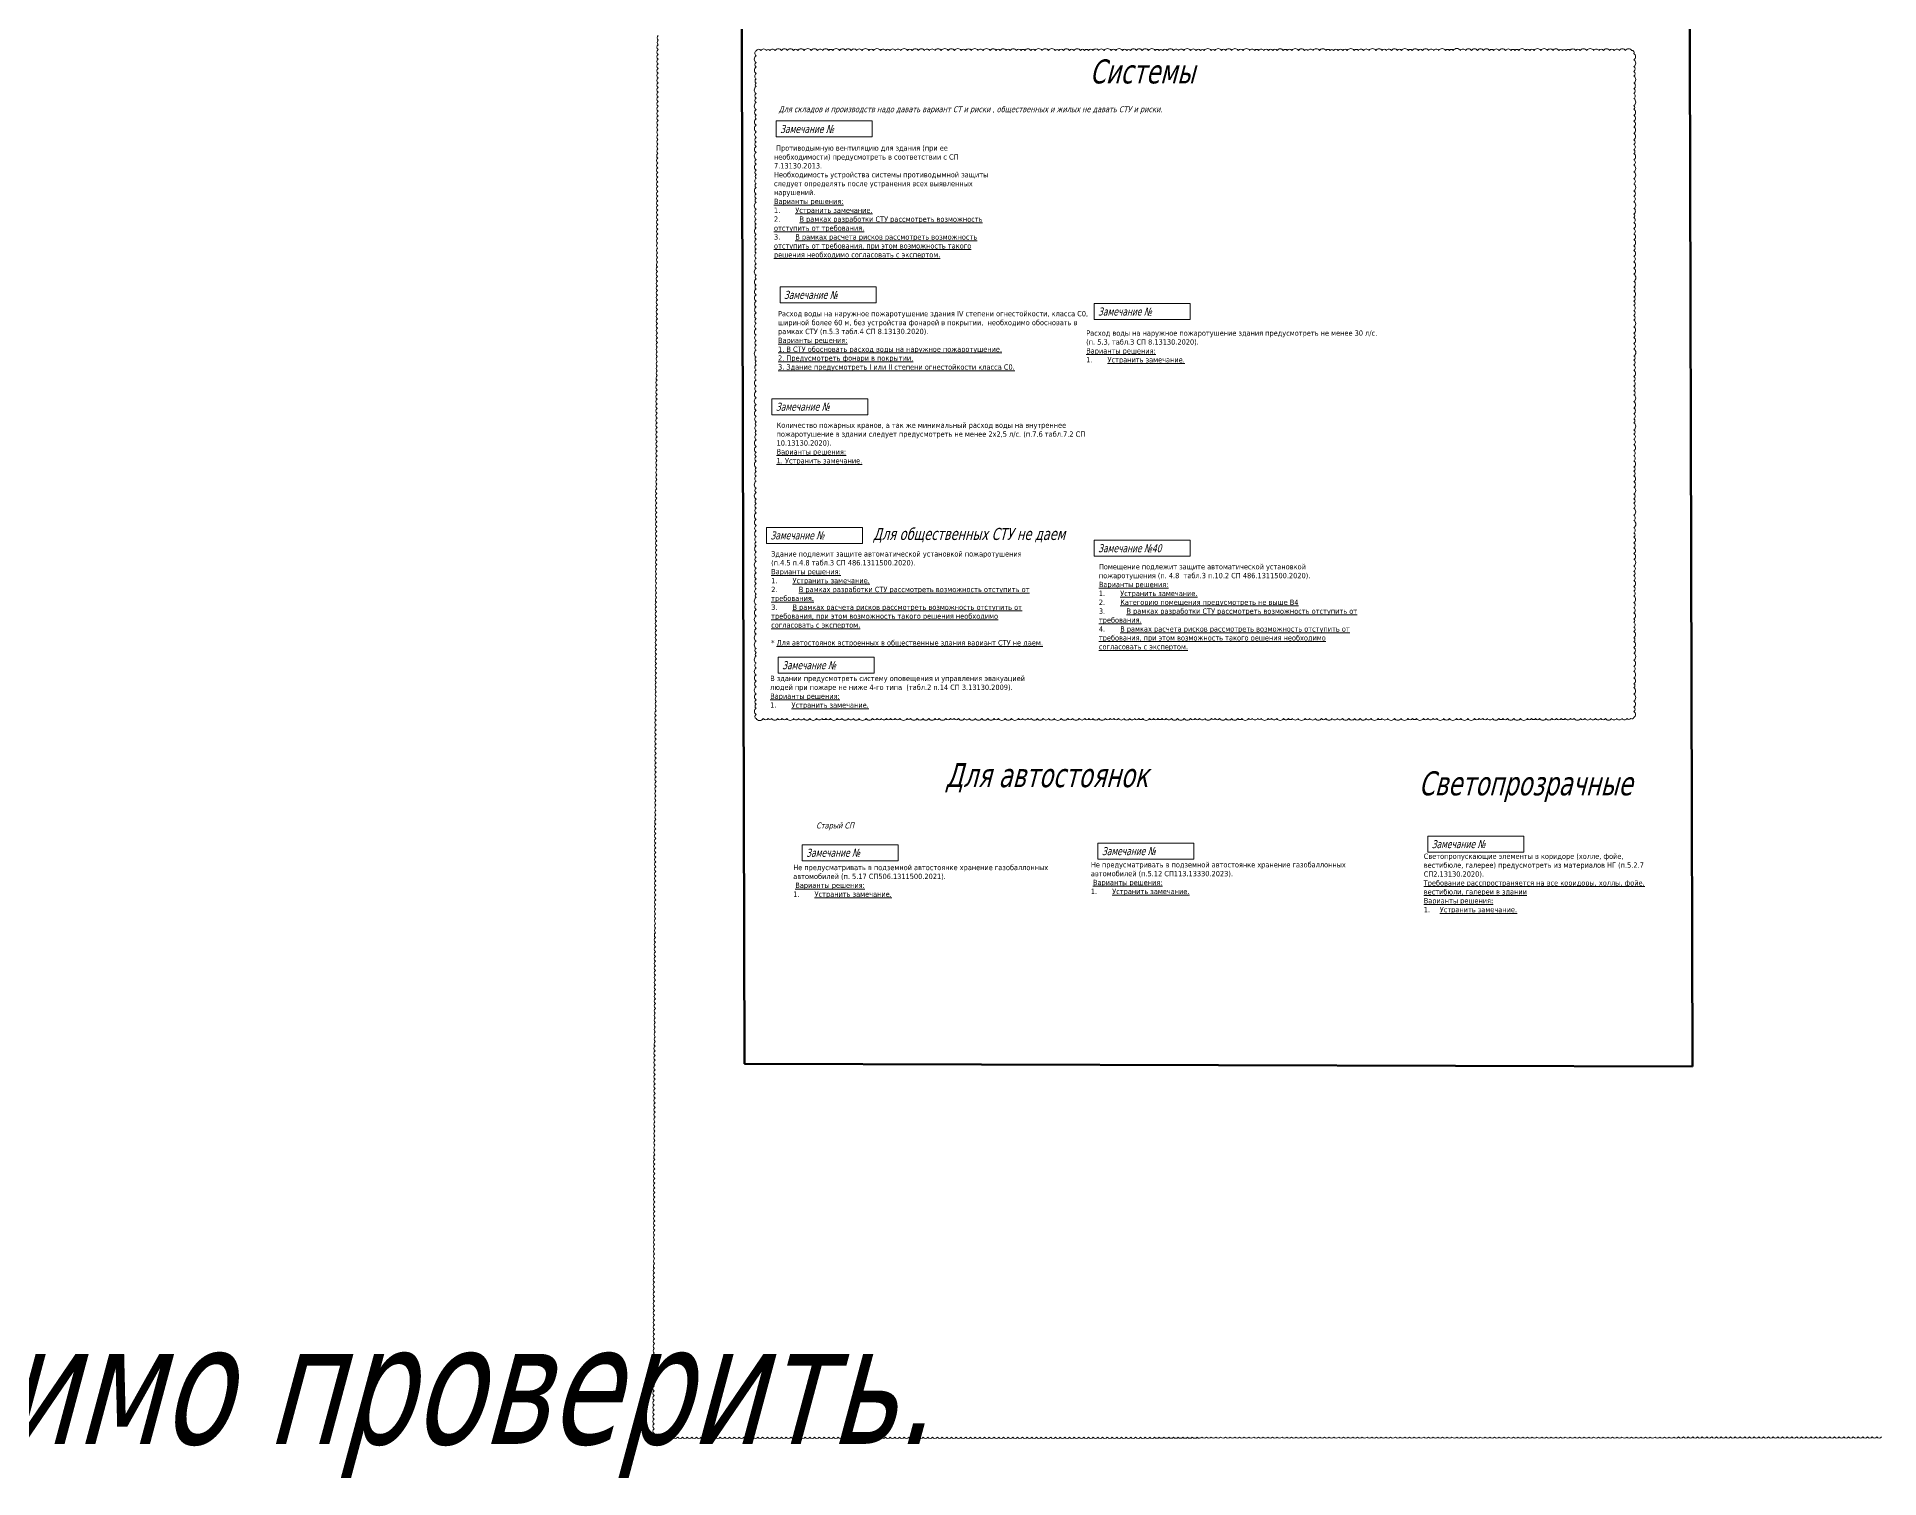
# Model space of a CAD drawing. Header units: millimetres. Extents: x -204396 to 1997851, y -2958255 to 237418.
# Drawn here: x 555848 to 763094, y -51266 to 110830 of the extents above; entities that cross this region are included whole.
import ezdxf

# ---------------------------------------------------------------- set-up
doc = ezdxf.new("R2010")
doc.units = ezdxf.units.MM
for name, color, linetype, lineweight in [('экспертиза', 1, 'Continuous', 0), ('экспертиза ДУ', 1, 'Continuous', 0), ('экспертиза условные обозначения', 1, 'Continuous', 0)]:
    doc.layers.add(name, color=color, linetype=linetype, lineweight=lineweight)
doc.styles.add('ЭКСПЕРТИЗА', font='tahoma.ttf')

msp = doc.modelspace()

# ---------------------------------------------------------------- linework, layer by layer
at = {"layer": 'экспертиза'}
msp.add_lwpolyline([(625753, 110983, 0.5205671), (625751, 110452, 0.5205671), (625750, 109921, 0.5205671), (625748, 109390, 0.5205671), (625746, 108859, 0.5205671), (625745, 108327, 0.5205671), (625743, 107796, 0.5205671), (625742, 107265, 0.5205671), (625740, 106734, 0.5205671), (625739, 106203, 0.5205671), (625737, 105672, 0.5205671), (625735, 105141, 0.5205671), (625734, 104610, 0.5205671), (625732, 104078, 0.5205671), (625731, 103547, 0.5205671), (625729, 103016, 0.5205671), (625727, 102485, 0.5205671), (625726, 101954, 0.5205671), (625724, 101423, 0.5205671), (625723, 100892, 0.5205671), (625721, 100360, 0.5205671), (625719, 99829, 0.5205671), (625718, 99298, 0.5205671), (625716, 98767, 0.5205671), (625715, 98236, 0.5205671), (625713, 97705, 0.5205671), (625711, 97174, 0.5205671), (625710, 96642, 0.5205671), (625708, 96111, 0.5205671), (625707, 95580, 0.5205671), (625705, 95049, 0.5205671), (625703, 94518, 0.5205671), (625702, 93987, 0.5205671), (625700, 93456, 0.5205671), (625699, 92925, 0.5205671), (625697, 92393, 0.5205671), (625695, 91862, 0.5205671), (625694, 91331, 0.5205671), (625692, 90800, 0.5205671), (625691, 90269, 0.5205671), (625689, 89738, 0.5205671), (625688, 89207, 0.5205671), (625686, 88675, 0.5205671), (625684, 88144, 0.5205671), (625683, 87613, 0.5205671), (625681, 87082, 0.5205671), (625680, 86551, 0.5205671), (625678, 86020, 0.5205671), (625676, 85489, 0.5205671), (625675, 84957, 0.5205671), (625673, 84426, 0.5205671), (625672, 83895, 0.5205671), (625670, 83364, 0.5205671), (625668, 82833, 0.5205671), (625667, 82302, 0.5205671), (625665, 81771, 0.5205671), (625664, 81240, 0.5205671), (625662, 80708, 0.5205671), (625660, 80177, 0.5205671), (625659, 79646, 0.5205671), (625657, 79115, 0.5205671), (625656, 78584, 0.5205671), (625654, 78053, 0.5205671), (625652, 77522, 0.5205671), (625651, 76990, 0.5205671), (625649, 76459, 0.5205671), (625648, 75928, 0.5205671), (625646, 75397, 0.5205671), (625645, 74866, 0.5205671), (625643, 74335, 0.5205671), (625641, 73804, 0.5205671), (625640, 73272, 0.5205671), (625638, 72741, 0.5205671), (625637, 72210, 0.5205671), (625635, 71679, 0.5205671), (625633, 71148, 0.5205671), (625632, 70617, 0.5205671), (625630, 70086, 0.5205671), (625629, 69555, 0.5205671), (625627, 69023, 0.5205671), (625625, 68492, 0.5205671), (625624, 67961, 0.5205671), (625622, 67430, 0.5205671), (625621, 66899, 0.5205671), (625619, 66368, 0.5205671), (625617, 65837, 0.5205671), (625616, 65305, 0.5205671), (625614, 64774, 0.5205671), (625613, 64243, 0.5205671), (625611, 63712, 0.5205671), (625609, 63181, 0.5205671), (625608, 62650, 0.5205671), (625606, 62119, 0.5205671), (625605, 61587, 0.5205671), (625603, 61056, 0.5205671), (625601, 60525, 0.5205671), (625600, 59994, 0.5205671), (625598, 59463, 0.5205671), (625597, 58932, 0.5205671), (625595, 58401, 0.5205671), (625594, 57870, 0.5205671), (625592, 57338, 0.5205671), (625590, 56807, 0.5205671), (625589, 56276, 0.5205671), (625587, 55745, 0.5205671), (625586, 55214, 0.5205671), (625584, 54683, 0.5205671), (625582, 54152, 0.5205671), (625581, 53620, 0.5205671), (625579, 53089, 0.5205671), (625578, 52558, 0.5205671), (625576, 52027, 0.5205671), (625574, 51496, 0.5205671), (625573, 50965, 0.5205671), (625571, 50434, 0.5205671), (625570, 49902, 0.5205671), (625568, 49371, 0.5205671), (625566, 48840, 0.5205671), (625565, 48309, 0.5205671), (625563, 47778, 0.5205671), (625562, 47247, 0.5205671), (625560, 46716, 0.5205671), (625558, 46185, 0.5205671), (625557, 45653, 0.5205671), (625555, 45122, 0.5205671), (625554, 44591, 0.5205671), (625552, 44060, 0.5205671), (625551, 43529, 0.5205671), (625549, 42998, 0.5205671), (625547, 42467, 0.5205671), (625546, 41935, 0.5205671), (625544, 41404, 0.5205671), (625543, 40873, 0.5205671), (625541, 40342, 0.5205671), (625539, 39811, 0.5205671), (625538, 39280, 0.5205671), (625536, 38749, 0.5205671), (625535, 38217, 0.5205671), (625533, 37686, 0.5205671), (625531, 37155, 0.5205671), (625530, 36624, 0.5205671), (625528, 36093, 0.5205671), (625527, 35562, 0.5205671), (625525, 35031, 0.5205671), (625523, 34500, 0.5205671), (625522, 33968, 0.5205671), (625520, 33437, 0.5205671), (625519, 32906, 0.5205671), (625517, 32375, 0.5205671), (625515, 31844, 0.5205671), (625514, 31313, 0.5205671), (625512, 30782, 0.5205671), (625511, 30250, 0.5205671), (625509, 29719, 0.5205671), (625508, 29188, 0.5205671), (625506, 28657, 0.5205671), (625504, 28126, 0.5205671), (625503, 27595, 0.5205671), (625501, 27064, 0.5205671), (625500, 26532, 0.5205671), (625498, 26001, 0.5205671), (625496, 25470, 0.5205671), (625495, 24939, 0.5205671), (625493, 24408, 0.5205671), (625492, 23877, 0.5205671), (625490, 23346, 0.5205671), (625488, 22815, 0.5205671), (625487, 22283, 0.5205671), (625485, 21752, 0.5205671), (625484, 21221, 0.5205671), (625482, 20690, 0.5205671), (625480, 20159, 0.5205671), (625479, 19628, 0.5205671), (625477, 19097, 0.5205671), (625476, 18565, 0.5205671), (625474, 18034, 0.5205671), (625472, 17503, 0.5205671), (625471, 16972, 0.5205671), (625469, 16441, 0.5205671), (625468, 15910, 0.5205671), (625466, 15379, 0.5205671), (625464, 14847, 0.5205671), (625463, 14316, 0.5205671), (625461, 13785, 0.5205671), (625460, 13254, 0.5205671), (625458, 12723, 0.5205671), (625457, 12192, 0.5205671), (625455, 11661, 0.5205671), (625453, 11130, 0.5205671), (625452, 10598, 0.5205671), (625450, 10067, 0.5205671), (625449, 9536, 0.5205671), (625447, 9005, 0.5205671), (625445, 8474, 0.5205671), (625444, 7943, 0.5205671), (625442, 7412, 0.5205671), (625441, 6880, 0.5205671), (625439, 6349, 0.5205671), (625437, 5818, 0.5205671), (625436, 5287, 0.5205671), (625434, 4756, 0.5205671), (625433, 4225, 0.5205671), (625431, 3694, 0.5205671), (625429, 3162, 0.5205671), (625428, 2631, 0.5205671), (625426, 2100, 0.5205671), (625425, 1569, 0.5205671), (625423, 1038, 0.5205671), (625421, 507, 0.5205671), (625420, -24, 0.5205671), (625418, -555, 0.5205671), (625417, -1087, 0.5205671), (625415, -1618, 0.5205671), (625414, -2149, 0.5205671), (625412, -2680, 0.5205671), (625410, -3211, 0.5205671), (625409, -3742, 0.5205671), (625407, -4273, 0.5205671), (625406, -4805, 0.5205671), (625404, -5336, 0.5205671), (625402, -5867, 0.5205671), (625401, -6398, 0.5205671), (625399, -6929, 0.5205671), (625398, -7460, 0.5205671), (625396, -7991, 0.5205671), (625394, -8523, 0.5205671), (625393, -9054, 0.5205671), (625391, -9585, 0.5205671), (625390, -10116, 0.5205671), (625388, -10647, 0.5205671), (625386, -11178, 0.5205671), (625385, -11709, 0.5205671), (625383, -12240, 0.5205671), (625382, -12772, 0.5205671), (625380, -13303, 0.5205671), (625378, -13834, 0.5205671), (625377, -14365, 0.5205671), (625375, -14896, 0.5205671), (625374, -15427, 0.5205671), (625372, -15958, 0.5205671), (625370, -16490, 0.5205671), (625369, -17021, 0.5205671), (625367, -17552, 0.5205671), (625366, -18083, 0.5205671), (625364, -18614, 0.5205671), (625363, -19145, 0.5205671), (625361, -19676, 0.5205671), (625359, -20208, 0.5205671), (625358, -20739, 0.5205671), (625356, -21270, 0.5205671), (625355, -21801, 0.5205671), (625353, -22332, 0.5205671), (625351, -22863, 0.5205671), (625350, -23394, 0.5205671), (625348, -23925, 0.5205671), (625347, -24457, 0.5205671), (625345, -24988, 0.5205671), (625343, -25519, 0.5205671), (625342, -26050, 0.5205671), (625340, -26581, 0.5205671), (625339, -27112, 0.5205671), (625337, -27643, 0.5205671), (625335, -28175, 0.5205671), (625334, -28706, 0.5205671), (625332, -29237, 0.5205671), (625331, -29768, 0.5205671), (625329, -30299, 0.5205671), (625327, -30830, 0.5205671), (625326, -31361, 0.5205671), (625324, -31893, 0.5205671), (625323, -32424, 0.5205671), (625321, -32955, 0.5205671), (625320, -33486, 0.5205671), (625318, -34017, 0.5205671), (625316, -34548, 0.5205671), (625315, -35079, 0.5205671), (625313, -35611, 0.5205671), (625312, -36142, 0.5205671), (625310, -36673, 0.5205671), (625308, -37204, 0.5205671), (625307, -37735, 0.5205671), (625305, -38266, 0.5205671), (625304, -38797, 0.5205671), (625302, -39328, 0.5205671), (625300, -39860, 0.5205671), (625299, -40391, 0.5205671), (625297, -40922, 0.5205671), (625296, -41453, 0.5205671), (625294, -41984, 0.5205671), (625292, -42515, 0.5205671), (625291, -43046, 0.5205671), (625289, -43578, 0.5205671), (625288, -44109, 0.5205671), (625286, -44640, 0.5205671), (625284, -45171, 0.5205671), (625283, -45702, 0.5205671), (625281, -46233, 0.5205671), (625280, -46662, 0.5205671), (625811, -46662, 0.5205671), (626342, -46662, 0.5205671), (626873, -46662, 0.5205671), (627405, -46662, 0.5205671), (627936, -46662, 0.5205671), (628467, -46661, 0.5205671), (628998, -46661, 0.5205671), (629529, -46661, 0.5205671), (630060, -46661, 0.5205671), (630591, -46661, 0.5205671), (631123, -46661, 0.5205671), (631654, -46661, 0.5205671), (632185, -46661, 0.5205671), (632716, -46661, 0.5205671), (633247, -46660, 0.5205671), (633778, -46660, 0.5205671), (634309, -46660, 0.5205671), (634840, -46660, 0.5205671), (635372, -46660, 0.5205671), (635903, -46660, 0.5205671), (636434, -46660, 0.5205671), (636965, -46660, 0.5205671), (637496, -46660, 0.5205671), (638027, -46659, 0.5205671), (638558, -46659, 0.5205671), (639090, -46659, 0.5205671), (639621, -46659, 0.5205671), (640152, -46659, 0.5205671), (640683, -46659, 0.5205671), (641214, -46659, 0.5205671), (641745, -46659, 0.5205671), (642276, -46659, 0.5205671), (642808, -46659, 0.5205671), (643339, -46658, 0.5205671), (643870, -46658, 0.5205671), (644401, -46658, 0.5205671), (644932, -46658, 0.5205671), (645463, -46658, 0.5205671), (645994, -46658, 0.5205671), (646526, -46658, 0.5205671), (647057, -46658, 0.5205671), (647588, -46658, 0.5205671), (648119, -46657, 0.5205671), (648650, -46657, 0.5205671), (649181, -46657, 0.5205671), (649712, -46657, 0.5205671), (650244, -46657, 0.5205671), (650775, -46657, 0.5205671), (651306, -46657, 0.5205671), (651837, -46657, 0.5205671), (652368, -46657, 0.5205671), (652899, -46656, 0.5205671), (653430, -46656, 0.5205671), (653961, -46656, 0.5205671), (654493, -46656, 0.5205671), (655024, -46656, 0.5205671), (655555, -46656, 0.5205671), (656086, -46656, 0.5205671), (656617, -46656, 0.5205671), (657148, -46656, 0.5205671), (657679, -46655, 0.5205671), (658211, -46655, 0.5205671), (658742, -46655, 0.5205671), (659273, -46655, 0.5205671), (659804, -46655, 0.5205671), (660335, -46655, 0.5205671), (660866, -46655, 0.5205671), (661397, -46655, 0.5205671), (661929, -46655, 0.5205671), (662460, -46654, 0.5205671), (662991, -46654, 0.5205671), (663522, -46654, 0.5205671), (664053, -46654, 0.5205671), (664584, -46654, 0.5205671), (665115, -46654, 0.5205671), (665647, -46654, 0.5205671), (666178, -46654, 0.5205671), (666709, -46654, 0.5205671), (667240, -46653, 0.5205671), (667771, -46653, 0.5205671), (668302, -46653, 0.5205671), (668833, -46653, 0.5205671), (669365, -46653, 0.5205671), (669896, -46653, 0.5205671), (670427, -46653, 0.5205671), (670958, -46653, 0.5205671), (671489, -46653, 0.5205671), (672020, -46653, 0.5205671), (672551, -46652, 0.5205671), (673082, -46652, 0.5205671), (673614, -46652, 0.5205671), (674145, -46652, 0.5205671), (674676, -46652, 0.5205671), (675207, -46652, 0.5205671), (675738, -46652, 0.5205671), (676269, -46652, 0.5205671), (676800, -46652, 0.5205671), (677332, -46651, 0.5205671), (677863, -46651, 0.5205671), (678394, -46651, 0.5205671), (678925, -46651, 0.5205671), (679456, -46651, 0.5205671), (679987, -46651, 0.5205671), (680518, -46651, 0.5205671), (681050, -46651, 0.5205671), (681581, -46651, 0.5205671), (682112, -46650, 0.5205671), (682643, -46650, 0.5205671), (683174, -46650, 0.5205671), (683705, -46650, 0.5205671), (684236, -46650, 0.5205671), (684768, -46650, 0.5205671), (685299, -46650, 0.5205671), (685830, -46650, 0.5205671), (686361, -46650, 0.5205671), (686892, -46649, 0.5205671), (687423, -46649, 0.5205671), (687954, -46649, 0.5205671), (688486, -46649, 0.5205671), (689017, -46649, 0.5205671), (689548, -46649, 0.5205671), (690079, -46649, 0.5205671), (690610, -46649, 0.5205671), (691141, -46649, 0.5205671), (691672, -46648, 0.5205671), (692203, -46648, 0.5205671), (692735, -46648, 0.5205671), (693266, -46648, 0.5205671), (693797, -46648, 0.5205671), (694328, -46648, 0.5205671), (694859, -46648, 0.5205671), (695390, -46648, 0.5205671), (695921, -46648, 0.5205671), (696453, -46647, 0.5205671), (696984, -46647, 0.5205671), (697515, -46647, 0.5205671), (698046, -46647, 0.5205671), (698577, -46647, 0.5205671), (699108, -46647, 0.5205671), (699639, -46647, 0.5205671), (700171, -46647, 0.5205671), (700702, -46647, 0.5205671), (701233, -46647, 0.5205671), (701764, -46646, 0.5205671), (702295, -46646, 0.5205671), (702826, -46646, 0.5205671), (703357, -46646, 0.5205671), (703889, -46646, 0.5205671), (704420, -46646, 0.5205671), (704951, -46646, 0.5205671), (705482, -46646, 0.5205671), (706013, -46646, 0.5205671), (706544, -46645, 0.5205671), (707075, -46645, 0.5205671), (707607, -46645, 0.5205671), (708138, -46645, 0.5205671), (708669, -46645, 0.5205671), (709200, -46645, 0.5205671), (709731, -46645, 0.5205671), (710262, -46645, 0.5205671), (710793, -46645, 0.5205671), (711324, -46644, 0.5205671), (711856, -46644, 0.5205671), (712387, -46644, 0.5205671), (712918, -46644, 0.5205671), (713449, -46644, 0.5205671), (713980, -46644, 0.5205671), (714511, -46644, 0.5205671), (715042, -46644, 0.5205671), (715574, -46644, 0.5205671), (716105, -46643, 0.5205671), (716636, -46643, 0.5205671), (717167, -46643, 0.5205671), (717698, -46643, 0.5205671), (718229, -46643, 0.5205671), (718760, -46643, 0.5205671), (719292, -46643, 0.5205671), (719823, -46643, 0.5205671), (720354, -46643, 0.5205671), (720885, -46642, 0.5205671), (721416, -46642, 0.5205671), (721947, -46642, 0.5205671), (722478, -46642, 0.5205671), (723010, -46642, 0.5205671), (723541, -46642, 0.5205671), (724072, -46642, 0.5205671), (724603, -46642, 0.5205671), (725134, -46642, 0.5205671), (725665, -46642, 0.5205671), (726196, -46641, 0.5205671), (726728, -46641, 0.5205671), (727259, -46641, 0.5205671), (727790, -46641, 0.5205671), (728321, -46641, 0.5205671), (728852, -46641, 0.5205671), (729383, -46641, 0.5205671), (729914, -46641, 0.5205671), (730445, -46641, 0.5205671), (730977, -46640, 0.5205671), (731508, -46640, 0.5205671), (732039, -46640, 0.5205671), (732570, -46640, 0.5205671), (733101, -46640, 0.5205671), (733632, -46640, 0.5205671), (734163, -46640, 0.5205671), (734695, -46640, 0.5205671), (735226, -46640, 0.5205671), (735757, -46639, 0.5205671), (736288, -46639, 0.5205671), (736819, -46639, 0.5205671), (737350, -46639, 0.5205671), (737881, -46639, 0.5205671), (738413, -46639, 0.5205671), (738944, -46639, 0.5205671), (739475, -46639, 0.5205671), (740006, -46639, 0.5205671), (740537, -46638, 0.5205671), (741068, -46638, 0.5205671), (741599, -46638, 0.5205671), (742131, -46638, 0.5205671), (742662, -46638, 0.5205671), (743193, -46638, 0.5205671), (743724, -46638, 0.5205671), (744255, -46638, 0.5205671), (744786, -46638, 0.5205671), (745317, -46637, 0.5205671), (745849, -46637, 0.5205671), (746380, -46637, 0.5205671), (746911, -46637, 0.5205671), (747442, -46637, 0.5205671), (747973, -46637, 0.5205671), (748504, -46637, 0.5205671), (749035, -46637, 0.5205671), (749566, -46637, 0.5205671), (750098, -46636, 0.5205671), (750629, -46636, 0.5205671), (751160, -46636, 0.5205671), (751691, -46636, 0.5205671), (752222, -46636, 0.5205671), (752753, -46636, 0.5205671), (753284, -46636, 0.5205671), (753816, -46636, 0.5205671), (754347, -46636, 0.5205671), (754878, -46636, 0.5205671), (755409, -46635, 0.5205671), (755940, -46635, 0.5205671), (756471, -46635, 0.5205671), (757002, -46635, 0.5205671), (757534, -46635, 0.5205671), (758065, -46635, 0.5205671), (758596, -46635, 0.5205671), (759127, -46635, 0.5205671), (759658, -46635, 0.5205671), (760189, -46634, 0.5205671), (760720, -46634, 0.5205671), (761252, -46634, 0.5205671), (761783, -46634, 0.5205671), (762314, -46634, 0.5205671), (762845, -46634, 0.5205671), (763376, -46634, 0.5205671)], format="xyb", dxfattribs=at)
at = {"layer": 'экспертиза', "color": 2}
msp.add_lwpolyline([(636756, 34156, -0.5205671), (636756, 34626, -0.5205671), (636756, 35323, -0.5205671), (636756, 35782, -0.5205671), (636756, 36275, -0.5205671), (636756, 36947, -0.5205671), (636756, 37727, -0.5205671), (636756, 38372, -0.5205671), (636756, 39067, -0.5205671), (636756, 39844, -0.5205671), (636756, 40401, -0.5205671), (636756, 41167, -0.5205671), (636756, 41582, -0.5205671), (636756, 42053, -0.5205671), (636756, 42852, -0.5205671), (636756, 43649, -0.5205671), (636756, 44295, -0.5205671), (636756, 44915, -0.5205671), (636756, 45692, -0.5205671), (636756, 46428, -0.5205671), (636756, 46997, -0.5205671), (636756, 47763, -0.5205671), (636756, 48169, -0.5205671), (636756, 48780, -0.5205671), (636756, 49347, -0.5205671), (636756, 49889, -0.5205671), (636756, 50541, -0.5205671), (636756, 51064, -0.5205671), (636756, 51833, -0.5205671), (636756, 52302, -0.5205671), (636756, 52907, -0.5205671), (636756, 53558, -0.5205671), (636756, 54029, -0.5205671), (636756, 54605, -0.5205671), (636756, 55254, -0.5205671), (636756, 55869, -0.5205671), (636756, 56564, -0.5205671), (636756, 57301, -0.5205671), (636756, 57825, -0.5205671), (636756, 58362, -0.5205671), (636756, 58818, -0.5205671), (636756, 59574, -0.5205671), (636756, 60064, -0.5205671), (636756, 60852, -0.5205671), (636756, 61443, -0.5205671), (636756, 61938, -0.5205671), (636756, 62367, -0.5205671), (636756, 63108, -0.5205671), (636756, 63626, -0.5205671), (636756, 64098, -0.5205671), (636756, 64768, -0.5205671), (636756, 65511, -0.5205671), (636756, 66106, -0.5205671), (636756, 66532, -0.5205671), (636756, 67100, -0.5205671), (636756, 67529, -0.5205671), (636756, 68143, -0.5205671), (636756, 68825, -0.5205671), (636756, 69466, -0.5205671), (636756, 70228, -0.5205671), (636756, 70963, -0.5205671), (636756, 71564, -0.5205671), (636756, 72242, -0.5205671), (636756, 72800, -0.5205671), (636756, 73376, -0.5205671), (636756, 73940, -0.5205671), (636756, 74375, -0.5205671), (636756, 74817, -0.5205671), (636756, 75581, -0.5205671), (636756, 76140, -0.5205671), (636756, 76670, -0.5205671), (636756, 77296, -0.5205671), (636756, 77971, -0.5205671), (636756, 78600, -0.5205671), (636756, 79141, -0.5205671), (636756, 79793, -0.5205671), (636756, 80444, -0.5205671), (636756, 81090, -0.5205671), (636756, 81827, -0.5205671), (636756, 82486, -0.5205671), (636756, 82924, -0.5205671), (636756, 83600, -0.5205671), (636756, 84033, -0.5205671), (636756, 84794, -0.5205671), (636756, 85314, -0.5205671), (636756, 85906, -0.5205671), (636756, 86509, -0.5205671), (636756, 86971, -0.5205671), (636756, 87478, -0.5205671), (636756, 88079, -0.5205671), (636756, 88623, -0.5205671), (636756, 89331, -0.5205671), (636756, 89771, -0.5205671), (636756, 90317, -0.5205671), (636756, 90939, -0.5205671), (636756, 91451, -0.5205671), (636756, 92212, -0.5205671), (636756, 92664, -0.5205671), (636756, 93158, -0.5205671), (636756, 93880, -0.5205671), (636756, 94337, -0.5205671), (636756, 94899, -0.5205671), (636756, 95334, -0.5205671), (636756, 95839, -0.5205671), (636756, 96506, -0.5205671), (636756, 97050, -0.5205671), (636756, 97818, -0.5205671), (636756, 98507, -0.5205671), (636756, 99002, -0.5205671), (636756, 99527, -0.5205671), (636756, 100153, -0.5205671), (636756, 100902, -0.5205671), (636756, 101613, -0.5205671), (636756, 102020, -0.5205671), (636756, 102659, -0.5205671), (636756, 103435, -0.5205671), (636756, 103922, -0.5205671), (636756, 104462, -0.5205671), (636756, 105239, -0.5205671), (636756, 105651, -0.5205671), (636756, 106096, -0.5205671), (636756, 106699, -0.5205671), (636756, 107447, -0.5205671), (636756, 107946, -0.5205671), (636756, 108709, -0.5205671), (636756, 109271, -0.5205671), (637290, 109308, -0.5205671), (637905, 109308, -0.5205671), (638320, 109308, -0.5205671), (638894, 109308, -0.5205671), (639624, 109308, -0.5205671), (640271, 109308, -0.5205671), (640967, 109308, -0.5205671), (641446, 109308, -0.5205671), (642182, 109308, -0.5205671), (642961, 109308, -0.5205671), (643677, 109308, -0.5205671), (644239, 109308, -0.5205671), (644926, 109308, -0.5205671), (645373, 109308, -0.5205671), (646158, 109308, -0.5205671), (646802, 109308, -0.5205671), (647459, 109308, -0.5205671), (648079, 109308, -0.5205671), (648688, 109308, -0.5205671), (649444, 109308, -0.5205671), (649964, 109308, -0.5205671), (650751, 109308, -0.5205671), (651347, 109308, -0.5205671), (651809, 109308, -0.5205671), (652428, 109308, -0.5205671), (653020, 109308, -0.5205671), (653809, 109308, -0.5205671), (654314, 109308, -0.5205671), (655015, 109308, -0.5205671), (655704, 109308, -0.5205671), (656255, 109308, -0.5205671), (656871, 109308, -0.5205671), (657587, 109308, -0.5205671), (658372, 109308, -0.5205671), (659062, 109308, -0.5205671), (659837, 109308, -0.5205671), (660342, 109308, -0.5205671), (660965, 109308, -0.5205671), (661732, 109308, -0.5205671), (662288, 109308, -0.5205671), (663081, 109308, -0.5205671), (663751, 109308, -0.5205671), (664212, 109308, -0.5205671), (664867, 109308, -0.5205671), (665346, 109308, -0.5205671), (666029, 109308, -0.5205671), (666576, 109308, -0.5205671), (667004, 109308, -0.5205671), (667661, 109308, -0.5205671), (668156, 109308, -0.5205671), (668922, 109308, -0.5205671), (669644, 109308, -0.5205671), (670416, 109308, -0.5205671), (670823, 109308, -0.5205671), (671337, 109308, -0.5205671), (671997, 109308, -0.5205671), (672519, 109308, -0.5205671), (673246, 109308, -0.5205671), (673707, 109308, -0.5205671), (674143, 109308, -0.5205671), (674661, 109308, -0.5205671), (675301, 109308, -0.5205671), (675909, 109308, -0.5205671), (676698, 109308, -0.5205671), (677215, 109308, -0.5205671), (677965, 109308, -0.5205671), (678466, 109308, -0.5205671), (678876, 109308, -0.5205671), (679525, 109308, -0.5205671), (680192, 109308, -0.5205671), (680907, 109308, -0.5205671), (681661, 109308, -0.5205671), (682090, 109308, -0.5205671), (682499, 109308, -0.5205671), (683006, 109308, -0.5205671), (683717, 109308, -0.5205671), (684303, 109308, -0.5205671), (684873, 109308, -0.5205671), (685639, 109308, -0.5205671), (686254, 109308, -0.5205671), (686767, 109308, -0.5205671), (687177, 109308, -0.5205671), (687952, 109308, -0.5205671), (688372, 109308, -0.5205671), (689127, 109308, -0.5205671), (689585, 109308, -0.5205671), (690255, 109308, -0.5205671), (691004, 109308, -0.5205671), (691543, 109308, -0.5205671), (692298, 109308, -0.5205671), (692846, 109308, -0.5205671), (693286, 109308, -0.5205671), (693855, 109308, -0.5205671), (694386, 109308, -0.5205671), (694890, 109308, -0.5205671), (695365, 109308, -0.5205671), (696058, 109308, -0.5205671), (696508, 109308, -0.5205671), (697032, 109308, -0.5205671), (697784, 109308, -0.5205671), (698435, 109308, -0.5205671), (698844, 109308, -0.5205671), (699395, 109308, -0.5205671), (700137, 109308, -0.5205671), (700867, 109308, -0.5205671), (701307, 109308, -0.5205671), (701729, 109308, -0.5205671), (702255, 109308, -0.5205671), (702771, 109308, -0.5205671), (703259, 109308, -0.5205671), (704055, 109308, -0.5205671), (704507, 109308, -0.5205671), (705086, 109308, -0.5205671), (705696, 109308, -0.5205671), (706491, 109308, -0.5205671), (707167, 109308, -0.5205671), (707657, 109308, -0.5205671), (708233, 109308, -0.5205671), (708887, 109308, -0.5205671), (709345, 109308, -0.5205671), (710131, 109308, -0.5205671), (710558, 109308, -0.5205671), (711257, 109308, -0.5205671), (711726, 109308, -0.5205671), (712419, 109308, -0.5205671), (712971, 109308, -0.5205671), (713540, 109308, -0.5205671), (714321, 109308, -0.5205671), (714746, 109308, -0.5205671), (715186, 109308, -0.5205671), (715984, 109308, -0.5205671), (716566, 109308, -0.5205671), (717230, 109308, -0.5205671), (717921, 109308, -0.5205671), (718568, 109308, -0.5205671), (719274, 109308, -0.5205671), (719717, 109308, -0.5205671), (720336, 109308, -0.5205671), (721072, 109308, -0.5205671), (721683, 109308, -0.5205671), (722118, 109308, -0.5205671), (722554, 109308, -0.5205671), (723300, 109308, -0.5205671), (723805, 109308, -0.5205671), (724269, 109308, -0.5205671), (725026, 109308, -0.5205671), (725773, 109308, -0.5205671), (726402, 109308, -0.5205671), (727062, 109308, -0.5205671), (727473, 109308, -0.5205671), (727893, 109308, -0.5205671), (728319, 109308, -0.5205671), (728961, 109308, -0.5205671), (729468, 109308, -0.5205671), (730191, 109308, -0.5205671), (730983, 109308, -0.5205671), (731573, 109308, -0.5205671), (732075, 109308, -0.5205671), (732774, 109308, -0.5205671), (733298, 109308, -0.5205671), (733857, 109308, -0.5205671), (734543, 109308, -0.5205671), (735266, 109308, -0.5205671), (735511, 108957, -0.5205671), (735511, 108255, -0.5205671), (735511, 107485, -0.5205671), (735511, 106948, -0.5205671), (735511, 106407, -0.5205671), (735511, 105629, -0.5205671), (735511, 105012, -0.5205671), (735511, 104472, -0.5205671), (735511, 103882, -0.5205671), (735511, 103107, -0.5205671), (735511, 102688, -0.5205671), (735511, 101994, -0.5205671), (735511, 101349, -0.5205671), (735511, 100700, -0.5205671), (735511, 99980, -0.5205671), (735511, 99266, -0.5205671), (735511, 98735, -0.5205671), (735511, 98124, -0.5205671), (735511, 97699, -0.5205671), (735511, 97017, -0.5205671), (735511, 96410, -0.5205671), (735511, 95660, -0.5205671), (735511, 94893, -0.5205671), (735511, 94296, -0.5205671), (735511, 93510, -0.5205671), (735511, 92890, -0.5205671), (735511, 92290, -0.5205671), (735511, 91541, -0.5205671), (735511, 90907, -0.5205671), (735511, 90506, -0.5205671), (735511, 89940, -0.5205671), (735511, 89273, -0.5205671), (735511, 88673, -0.5205671), (735511, 88029, -0.5205671), (735511, 87317, -0.5205671), (735511, 86800, -0.5205671), (735511, 86142, -0.5205671), (735511, 85533, -0.5205671), (735511, 84820, -0.5205671), (735511, 84129, -0.5205671), (735511, 83330, -0.5205671), (735511, 82703, -0.5205671), (735511, 82242, -0.5205671), (735511, 81566, -0.5205671), (735511, 81104, -0.5205671), (735511, 80637, -0.5205671), (735511, 80048, -0.5205671), (735511, 79508, -0.5205671), (735511, 78965, -0.5205671), (735511, 78213, -0.5205671), (735511, 77521, -0.5205671), (735511, 77000, -0.5205671), (735511, 76336, -0.5205671), (735511, 75723, -0.5205671), (735511, 74925, -0.5205671), (735511, 74471, -0.5205671), (735511, 73927, -0.5205671), (735511, 73317, -0.5205671), (735511, 72648, -0.5205671), (735511, 72110, -0.5205671), (735511, 71554, -0.5205671), (735511, 71031, -0.5205671), (735511, 70560, -0.5205671), (735511, 69807, -0.5205671), (735511, 69091, -0.5205671), (735511, 68463, -0.5205671), (735511, 67865, -0.5205671), (735511, 67417, -0.5205671), (735511, 66639, -0.5205671), (735511, 66169, -0.5205671), (735511, 65565, -0.5205671), (735511, 64961, -0.5205671), (735511, 64277, -0.5205671), (735511, 63728, -0.5205671), (735511, 63135, -0.5205671), (735511, 62442, -0.5205671), (735511, 61989, -0.5205671), (735511, 61465, -0.5205671), (735511, 60809, -0.5205671), (735511, 60174, -0.5205671), (735511, 59430, -0.5205671), (735511, 58875, -0.5205671), (735511, 58379, -0.5205671), (735511, 57804, -0.5205671), (735511, 57025, -0.5205671), (735511, 56429, -0.5205671), (735511, 55629, -0.5205671), (735511, 55035, -0.5205671), (735511, 54563, -0.5205671), (735511, 53919, -0.5205671), (735511, 53369, -0.5205671), (735511, 52721, -0.5205671), (735511, 52075, -0.5205671), (735511, 51321, -0.5205671), (735511, 50716, -0.5205671), (735511, 50244, -0.5205671), (735511, 49669, -0.5205671), (735511, 49011, -0.5205671), (735511, 48490, -0.5205671), (735511, 47939, -0.5205671), (735511, 47205, -0.5205671), (735511, 46646, -0.5205671), (735511, 46051, -0.5205671), (735511, 45390, -0.5205671), (735511, 44983, -0.5205671), (735511, 44425, -0.5205671), (735511, 43963, -0.5205671), (735511, 43257, -0.5205671), (735511, 42824, -0.5205671), (735511, 42145, -0.5205671), (735511, 41509, -0.5205671), (735511, 40742, -0.5205671), (735511, 40020, -0.5205671), (735511, 39467, -0.5205671), (735511, 38729, -0.5205671), (735511, 38080, -0.5205671), (735511, 37642, -0.5205671), (735511, 36911, -0.5205671), (735511, 36126, -0.5205671), (735511, 35448, -0.5205671), (735511, 34964, -0.5205671), (735511, 34292, -0.5205671), (735150, 34156, -0.5205671), (734729, 34156, -0.5205671), (734157, 34156, -0.5205671), (733566, 34156, -0.5205671), (732982, 34156, -0.5205671), (732306, 34156, -0.5205671), (731784, 34156, -0.5205671), (731186, 34156, -0.5205671), (730601, 34156, -0.5205671), (729989, 34156, -0.5205671), (729516, 34156, -0.5205671), (728779, 34156, -0.5205671), (728373, 34156, -0.5205671), (727771, 34156, -0.5205671), (727329, 34156, -0.5205671), (726795, 34156, -0.5205671), (726270, 34156, -0.5205671), (725628, 34156, -0.5205671), (724902, 34156, -0.5205671), (724441, 34156, -0.5205671), (723994, 34156, -0.5205671), (723524, 34156, -0.5205671), (722745, 34156, -0.5205671), (722004, 34156, -0.5205671), (721275, 34156, -0.5205671), (720767, 34156, -0.5205671), (720320, 34156, -0.5205671), (719612, 34156, -0.5205671), (719033, 34156, -0.5205671), (718505, 34156, -0.5205671), (718093, 34156, -0.5205671), (717586, 34156, -0.5205671), (716815, 34156, -0.5205671), (716049, 34156, -0.5205671), (715534, 34156, -0.5205671), (714745, 34156, -0.5205671), (714108, 34156, -0.5205671), (713330, 34156, -0.5205671), (712914, 34156, -0.5205671), (712339, 34156, -0.5205671), (711829, 34156, -0.5205671), (711053, 34156, -0.5205671), (710599, 34156, -0.5205671), (710073, 34156, -0.5205671), (709305, 34156, -0.5205671), (708571, 34156, -0.5205671), (707798, 34156, -0.5205671), (707177, 34156, -0.5205671), (706722, 34156, -0.5205671), (705934, 34156, -0.5205671), (705367, 34156, -0.5205671), (704711, 34156, -0.5205671), (704084, 34156, -0.5205671), (703444, 34156, -0.5205671), (702717, 34156, -0.5205671), (702137, 34156, -0.5205671), (701544, 34156, -0.5205671), (700864, 34156, -0.5205671), (700345, 34156, -0.5205671), (699664, 34156, -0.5205671), (699043, 34156, -0.5205671), (698511, 34156, -0.5205671), (697715, 34156, -0.5205671), (697092, 34156, -0.5205671), (696641, 34156, -0.5205671), (696091, 34156, -0.5205671), (695323, 34156, -0.5205671), (694753, 34156, -0.5205671), (694348, 34156, -0.5205671), (693594, 34156, -0.5205671), (693168, 34156, -0.5205671), (692588, 34156, -0.5205671), (692165, 34156, -0.5205671), (691411, 34156, -0.5205671), (690961, 34156, -0.5205671), (690250, 34156, -0.5205671), (689624, 34156, -0.5205671), (688901, 34156, -0.5205671), (688403, 34156, -0.5205671), (687978, 34156, -0.5205671), (687244, 34156, -0.5205671), (686652, 34156, -0.5205671), (686142, 34156, -0.5205671), (685626, 34156, -0.5205671), (684905, 34156, -0.5205671), (684171, 34156, -0.5205671), (683477, 34156, -0.5205671), (682887, 34156, -0.5205671), (682420, 34156, -0.5205671), (681965, 34156, -0.5205671), (681481, 34156, -0.5205671), (681015, 34156, -0.5205671), (680255, 34156, -0.5205671), (679817, 34156, -0.5205671), (679326, 34156, -0.5205671), (678770, 34156, -0.5205671), (678143, 34156, -0.5205671), (677538, 34156, -0.5205671), (677000, 34156, -0.5205671), (676586, 34156, -0.5205671), (676045, 34156, -0.5205671), (675299, 34156, -0.5205671), (674665, 34156, -0.5205671), (674200, 34156, -0.5205671), (673731, 34156, -0.5205671), (673115, 34156, -0.5205671), (672371, 34156, -0.5205671), (671830, 34156, -0.5205671), (671093, 34156, -0.5205671), (670295, 34156, -0.5205671), (669665, 34156, -0.5205671), (669053, 34156, -0.5205671), (668396, 34156, -0.5205671), (667725, 34156, -0.5205671), (667313, 34156, -0.5205671), (666758, 34156, -0.5205671), (666267, 34156, -0.5205671), (665494, 34156, -0.5205671), (664777, 34156, -0.5205671), (664022, 34156, -0.5205671), (663524, 34156, -0.5205671), (662835, 34156, -0.5205671), (662154, 34156, -0.5205671), (661412, 34156, -0.5205671), (660752, 34156, -0.5205671), (660196, 34156, -0.5205671), (659531, 34156, -0.5205671), (659026, 34156, -0.5205671), (658625, 34156, -0.5205671), (658101, 34156, -0.5205671), (657358, 34156, -0.5205671), (656892, 34156, -0.5205671), (656180, 34156, -0.5205671), (655527, 34156, -0.5205671), (654891, 34156, -0.5205671), (654145, 34156, -0.5205671), (653743, 34156, -0.5205671), (652944, 34156, -0.5205671), (652413, 34156, -0.5205671), (651887, 34156, -0.5205671), (651418, 34156, -0.5205671), (650865, 34156, -0.5205671), (650375, 34156, -0.5205671), (649861, 34156, -0.5205671), (649127, 34156, -0.5205671), (648331, 34156, -0.5205671), (647679, 34156, -0.5205671), (647131, 34156, -0.5205671), (646423, 34156, -0.5205671), (645884, 34156, -0.5205671), (645135, 34156, -0.5205671), (644614, 34156, -0.5205671), (644165, 34156, -0.5205671), (643570, 34156, -0.5205671), (642807, 34156, -0.5205671), (642155, 34156, -0.5205671), (641560, 34156, -0.5205671), (640998, 34156, -0.5205671), (640203, 34156, -0.5205671), (639669, 34156, -0.5205671), (639183, 34156, -0.5205671), (638519, 34156, -0.5205671), (638105, 34156, -0.5205671), (637570, 34156, -0.5205671)], format="xyb", close=True, dxfattribs=at)
at = {"layer": 'экспертиза', "lineweight": 0}
for points in [[(639013, 101367), (649813, 101367), (649813, 99567), (639013, 99567), (639013, 101367)], [(639450, 82712), (650250, 82712), (650250, 80912), (639450, 80912), (639450, 82712)], [(674782, 80839), (685582, 80839), (685582, 79039), (674782, 79039), (674782, 80839)], [(638539, 70132), (649339, 70132), (649339, 68332), (638539, 68332), (638539, 70132)], [(637929, 55662), (648729, 55662), (648729, 53862), (637929, 53862), (637929, 55662)], [(674793, 54219), (685593, 54219), (685593, 52419), (674793, 52419), (674793, 54219)], [(639248, 41064), (650048, 41064), (650048, 39264), (639248, 39264), (639248, 41064)], [(712307, 20940), (723107, 20940), (723107, 19140), (712307, 19140), (712307, 20940)], [(641949, 19965), (652749, 19965), (652749, 18165), (641949, 18165), (641949, 19965)], [(675211, 20151), (686011, 20151), (686011, 18351), (675211, 18351), (675211, 20151)]]:
    msp.add_lwpolyline(points, dxfattribs=at)
at = {"layer": 'экспертиза условные обозначения', "lineweight": 50}
msp.add_lwpolyline([(742092, -4970), (635458, -4654), (634921, 195186), (741556, 194869)], close=True, dxfattribs=at)

# ---------------------------------------------------------------- texts
at = {"layer": 'экспертиза', "color": 2, "lineweight": 0, "style": 'ЭКСПЕРТИЗА', "oblique": 14.99998, "width": 0.8}
for s, height, p in [('Для складов и производств надо давать вариант СТ и риски , общественных и жилых не давать СТУ и риски.', 675, (639289, 102355)), ('Старый СП', 675, (643519, 21801)), ('Жёлтым в замечаниях выделено то, на что следует обратить внимание и/или необходимо проверить.', 13500, (-36664, -47414))]:
    msp.add_text(s, height=height, dxfattribs=at).set_placement(p)
at = {"layer": 'экспертиза', "lineweight": 0, "style": 'ЭКСПЕРТИЗА', "oblique": 14.99998, "width": 0.8}
for s, p in [('Замечание №', (639463, 100017)), ('Замечание №', (639900, 81362)), ('Замечание №', (675232, 79489)), ('Замечание №', (638989, 68782)), ('Замечание №', (638379, 54312)), ('Замечание №40', (675243, 52869)), ('Замечание №', (639698, 39714)), ('Замечание №', (642399, 18615)), ('Замечание №', (675661, 18801)), ('Замечание №', (712757, 19590))]:
    msp.add_text(s, height=900, dxfattribs=at).set_placement(p)
at = {"layer": 'экспертиза', "lineweight": 0, "ltscale": 100, "char_height": 600, "attachment_point": 1, "style": 'ЭКСПЕРТИЗА'}
for s, insert, width in [(' Противодымную вентиляцию для здания (при ее необходимости) предусмотреть в соответствии с СП 7.13130.2013.\\PНеобходимость устройства системы противодымной защиты следует определять после устранения всех выявленных нарушений.\\P{\\L\\C6;Варианты решения:\\l\\P1.^I\\LУстранить замечание.\\l\\C2;\\P2.^I\\~\\~\\LВ рамках разработки СТУ рассмотреть возможность отступить от требования.\\P\\l3.^I\\LВ рамках расчета рисков рассмотреть возможность отступить от требования, при этом возможность такого решения необходимо согласовать с экспертом.}', (638770, 98629), 24494.8), ('Здание подлежит защите автоматической установкой пожаротушения (п.4.5 п.4.8 табл.3 СП 486.1311500.2020).{\\C6;\\P\\LВарианты решения:\\P\\l1.^I\\LУстранить замечание.\\P\\l\\C2;2.^I\\~\\~ \\LВ рамках разработки СТУ рассмотреть возможность отступить от требования.\\P\\l3.^I\\LВ рамках расчета рисков рассмотреть возможность отступить от требования, при этом возможность такого решения необходимо согласовать с экспертом.\\P\\P\\l*\\L Для автостоянок встроенных в общественные здания вариант СТУ не даем.}', (638455, 52985), 28267.99), ('Помещение подлежит защите автоматической установкой пожаротушения (п. 4.8  табл.3 п.10.2 СП 486.1311500.2020).{\\C6;\\P\\LВарианты решения:\\P\\l1.^I\\LУстранить замечание.\\P\\l2.^I\\LКатегорию помещения предусмотреть не выше В4\\P\\l\\C2;3.^I\\~\\~ \\LВ рамках разработки СТУ рассмотреть возможность отступить от требования.\\P\\l4.^I\\LВ рамках расчета рисков рассмотреть возможность отступить от требования, при этом возможность такого решения необходимо согласовать с экспертом.}', (675319, 51542), 28267.99), ('В здании предусмотреть систему оповещения и управления эвакуацией людей при пожаре не ниже 4-го типа  (табл.2 п.14 СП 3.13130.2009).{\\C6;\\P\\LВарианты решения:\\P\\l1.^I\\LУстранить замечание.}', (638344, 38979), 28267.99), ('\\pt1200;Светопропускающие элементы в коридоре (холле, фойе, вестибюле, галерее) предусмотреть из материалов НГ (п.5.2.7 СП2.13130.2020).{\\L\\C6;\\P\\C256;Требование расспространяется на все коридоры, холлы, фойе, вестибюли, галереи в здании\\C6;\\PВарианты решения:\\P\\pt1800;\\l1.^I\\LУстранить замечание.}', (711861, 18976), 25338.67), ('Не предусматривать в подземной автостоянке хранение газобаллонных автомобилей (п. 5.17 СП506.1311500.2021).\\P {\\L\\C6;Варианты решения:\\P\\l1.^I\\LУстранить замечание.}', (640935, 17712), 28406.04), ('Не предусматривать в подземной автостоянке хранение газобаллонных автомобилей (п.5.12 СП113.13330.2023).\\P {\\L\\C6;Варианты решения:\\P\\l1.^I\\LУстранить замечание.}', (674418, 18024), 28406.04)]:
    msp.add_mtext(s, dxfattribs=dict(at, insert=insert, width=width))
at = {"layer": 'экспертиза', "lineweight": 0, "ltscale": 100, "transparency": 33554687, "char_height": 600, "attachment_point": 1, "style": 'ЭКСПЕРТИЗА'}
for s, insert, width in [('Расход воды на наружное пожаротушение здания IV степени огнестойкости, класса С0, шириной более 60 м, без устройства фонарей в покрытии,  необходимо обосновать в рамках СТУ (п.5.3 табл.4 СП 8.13130.2020).{\\C6;\\P\\LВарианты решения:\\P1. В СТУ обосновать расход воды на наружное пожаротушение.\\P2. Предусмотреть фонари в покрытии.\\P3. Здание предусмотреть I или II степени огнестойкости класса С0.}', (639225, 80000), 34068.54), ('Расход воды на наружное пожаротушение здания предусмотреть не менее 30 л/с. (п. 5.3, табл.3 СП 8.13130.2020).{\\C6;\\P\\LВарианты решения:\\P\\l1.^I\\LУстранить замечание.}', (673893, 77815), 31509.59), ('Количество пожарных кранов, а так же минимальный расход воды на внутреннее пожаротушение в здании следует предусмотреть не менее 2x2,5 л/с. (п.7.6 табл.7.2 СП 10.13130.2020).{\\C6;\\P\\LВарианты решения:\\P1. Устранить замечание.}', (639064, 67455), 35300.38)]:
    msp.add_mtext(s, dxfattribs=dict(at, insert=insert, width=width))
at = {"layer": 'экспертиза ДУ', "color": 2, "lineweight": 0, "style": 'ЭКСПЕРТИЗА', "oblique": 14.99998, "width": 0.8}
for s, height, p in [('Системы', 2700, (674286, 105593)), ('Для общественных СТУ не даем', 1350, (649913, 54249)), ('Для автостоянок', 2700, (658050, 26448)), ('Светопрозрачные', 2700, (711294, 25531))]:
    msp.add_text(s, height=height, dxfattribs=at).set_placement(p)

doc.saveas('drawing.dxf')
